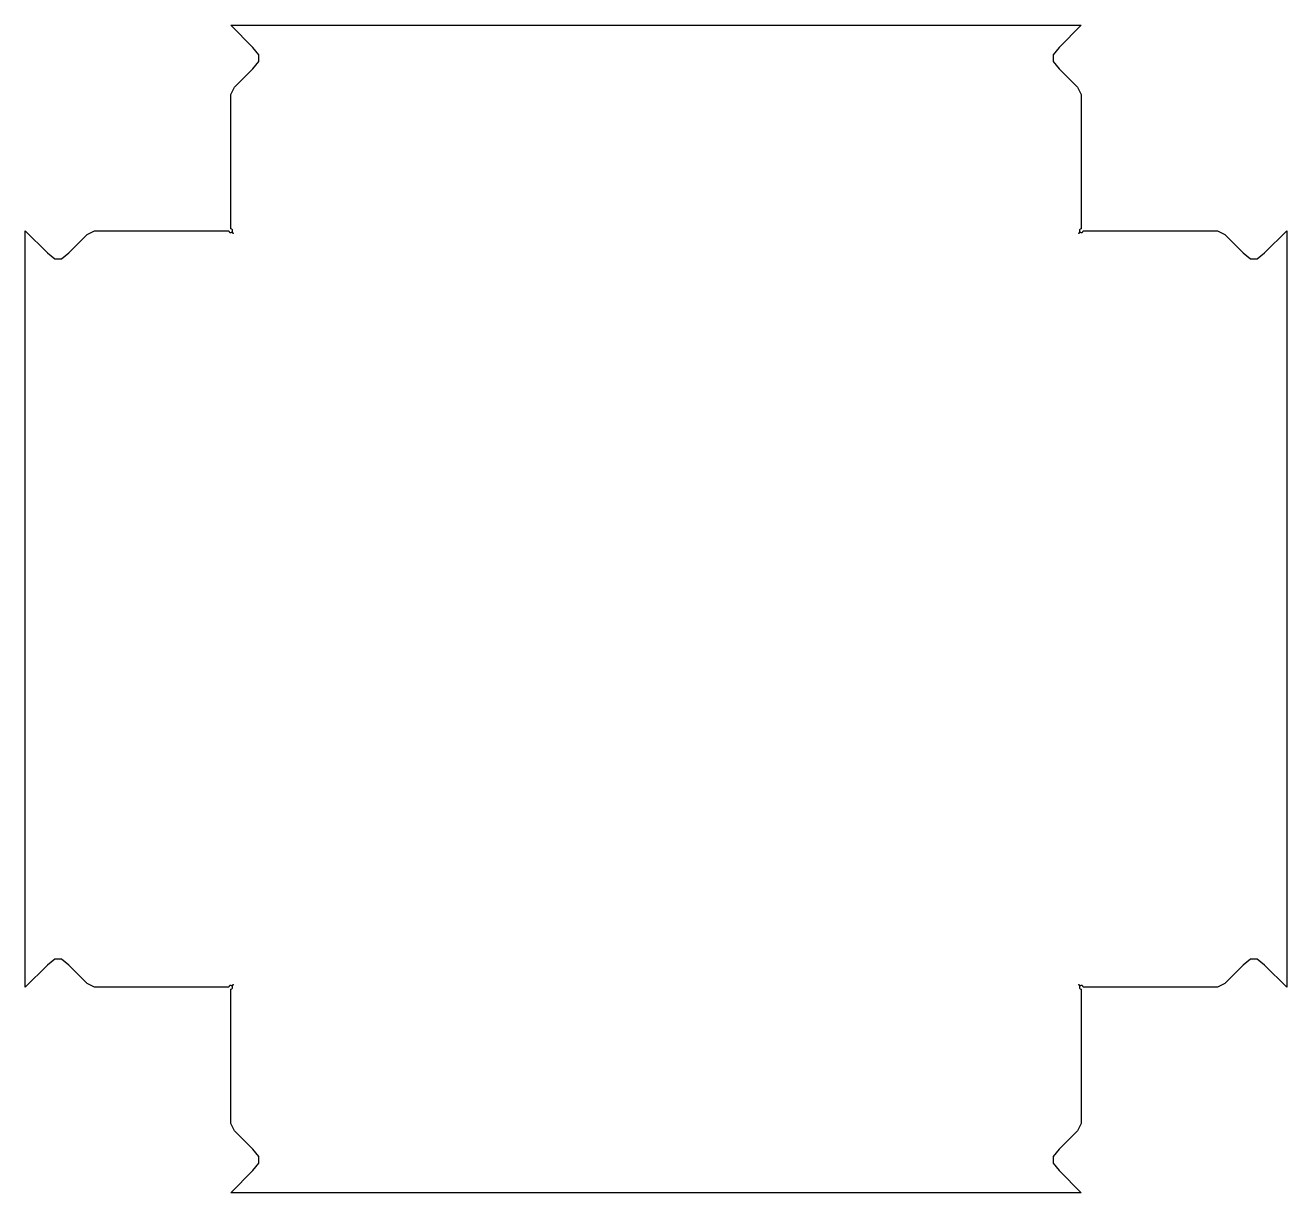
# Model space of a CAD drawing. Header units: millimetres. Extents: x -336 to 336, y -311 to 311.
import ezdxf

# ---------------------------------------------------------------- set-up
doc = ezdxf.new("R2010")
doc.units = ezdxf.units.MM

msp = doc.modelspace()

# ---------------------------------------------------------------- linework, layer by layer
at = {"color": 7, "linetype": 'Continuous', "lineweight": 25}
for p, q in [((-214.49, 298.86), (-226.29, 310.66)), ((-226.29, 310.66), (226.29, 310.66)), ((226.29, 310.66), (214.49, 298.86)), ((-211.29, 294.94), (-214.49, 298.86)), ((214.49, 298.86), (211.29, 294.94)), ((-214.49, 287.43), (-211.29, 291.34)), ((-211.29, 291.34), (-211.29, 294.94)), ((211.29, 294.94), (211.29, 291.34)), ((211.29, 291.34), (214.49, 287.43)), ((-224.29, 277.63), (-214.49, 287.43)), ((214.49, 287.43), (224.29, 277.63)), ((-226.29, 273.71), (-224.29, 277.63)), ((224.29, 277.63), (226.29, 273.71)), ((-226.29, 202.29), (-226.29, 273.71)), ((226.29, 273.71), (226.29, 202.29)), ((-335.66, -201.29), (-335.66, 201.29)), ((-335.66, 201.29), (-323.86, 189.49)), ((-312.43, 189.49), (-302.63, 199.29)), ((-302.63, 199.29), (-298.71, 201.29)), ((-298.71, 201.29), (-227.29, 201.29)), ((-225.7, 200.49), (-225, 199.93)), ((-224.93, 200), (-225.49, 200.7)), ((225.49, 200.7), (224.93, 200)), ((225, 199.93), (225.7, 200.49)), ((227.29, 201.29), (298.71, 201.29)), ((298.71, 201.29), (302.63, 199.29)), ((302.63, 199.29), (312.43, 189.49)), ((323.86, 189.49), (335.66, 201.29)), ((335.66, 201.29), (335.66, -201.29)), ((-323.86, 189.49), (-319.94, 186.29)), ((-316.34, 186.29), (-312.43, 189.49)), ((312.43, 189.49), (316.34, 186.29)), ((319.94, 186.29), (323.86, 189.49)), ((-319.94, 186.29), (-316.34, 186.29)), ((316.34, 186.29), (319.94, 186.29)), ((-319.94, -186.29), (-323.86, -189.49)), ((-316.34, -186.29), (-319.94, -186.29)), ((-312.43, -189.49), (-316.34, -186.29)), ((316.34, -186.29), (312.43, -189.49)), ((319.94, -186.29), (316.34, -186.29)), ((323.86, -189.49), (319.94, -186.29)), ((-323.86, -189.49), (-335.66, -201.29)), ((-302.63, -199.29), (-312.43, -189.49)), ((312.43, -189.49), (302.63, -199.29)), ((335.66, -201.29), (323.86, -189.49)), ((-298.71, -201.29), (-302.63, -199.29)), ((-227.29, -201.29), (-298.71, -201.29)), ((-225, -199.93), (-225.7, -200.49)), ((-225.49, -200.7), (-224.93, -200)), ((224.93, -200), (225.49, -200.7)), ((225.7, -200.49), (225, -199.93)), ((298.71, -201.29), (227.29, -201.29)), ((302.63, -199.29), (298.71, -201.29)), ((-226.29, -273.71), (-226.29, -202.29)), ((226.29, -202.29), (226.29, -273.71)), ((-224.29, -277.63), (-226.29, -273.71)), ((226.29, -273.71), (224.29, -277.63)), ((-214.49, -287.43), (-224.29, -277.63)), ((224.29, -277.63), (214.49, -287.43)), ((-211.29, -291.34), (-214.49, -287.43)), ((214.49, -287.43), (211.29, -291.34)), ((-214.49, -298.86), (-211.29, -294.94)), ((-211.29, -294.94), (-211.29, -291.34)), ((211.29, -291.34), (211.29, -294.94)), ((211.29, -294.94), (214.49, -298.86)), ((-226.29, -310.66), (-214.49, -298.86)), ((214.49, -298.86), (226.29, -310.66)), ((226.29, -310.66), (-226.29, -310.66))]:
    msp.add_line(p, q, dxfattribs=at)
for centre, start, end in [((-224.96, 199.96), 225, 45), ((224.96, 199.96), 135, 315), ((-224.96, -199.96), 315, 135), ((224.96, -199.96), 45, 225)]:
    msp.add_arc(centre, 0.05, start, end, dxfattribs=at)
for points in [[(-225.49, 200.7), (-225.27, 201.01), (-225.23, 201.41), (-225.57, 202.08), (-225.91, 202.28), (-226.29, 202.29)], [(226.29, 202.29), (225.91, 202.29), (225.57, 202.08), (225.23, 201.41), (225.27, 201.02), (225.49, 200.7)], [(-227.29, 201.29), (-227.29, 200.91), (-227.08, 200.57), (-226.41, 200.23), (-226.02, 200.27), (-225.7, 200.49)], [(225.7, 200.49), (226.01, 200.27), (226.41, 200.23), (227.08, 200.57), (227.28, 200.91), (227.29, 201.29)], [(-225.7, -200.49), (-226.01, -200.27), (-226.41, -200.23), (-227.08, -200.57), (-227.28, -200.91), (-227.29, -201.29)], [(-226.29, -202.29), (-225.91, -202.29), (-225.57, -202.08), (-225.23, -201.41), (-225.27, -201.02), (-225.49, -200.7)], [(225.49, -200.7), (225.27, -201.01), (225.23, -201.41), (225.57, -202.08), (225.91, -202.28), (226.29, -202.29)], [(227.29, -201.29), (227.29, -200.91), (227.08, -200.57), (226.41, -200.23), (226.02, -200.27), (225.7, -200.49)]]:
    msp.add_open_spline(points, degree=3, knots=[0, 0, 0, 0, 0.5, 0.5, 1, 1, 1, 1], dxfattribs=at)

doc.saveas('drawing.dxf')
